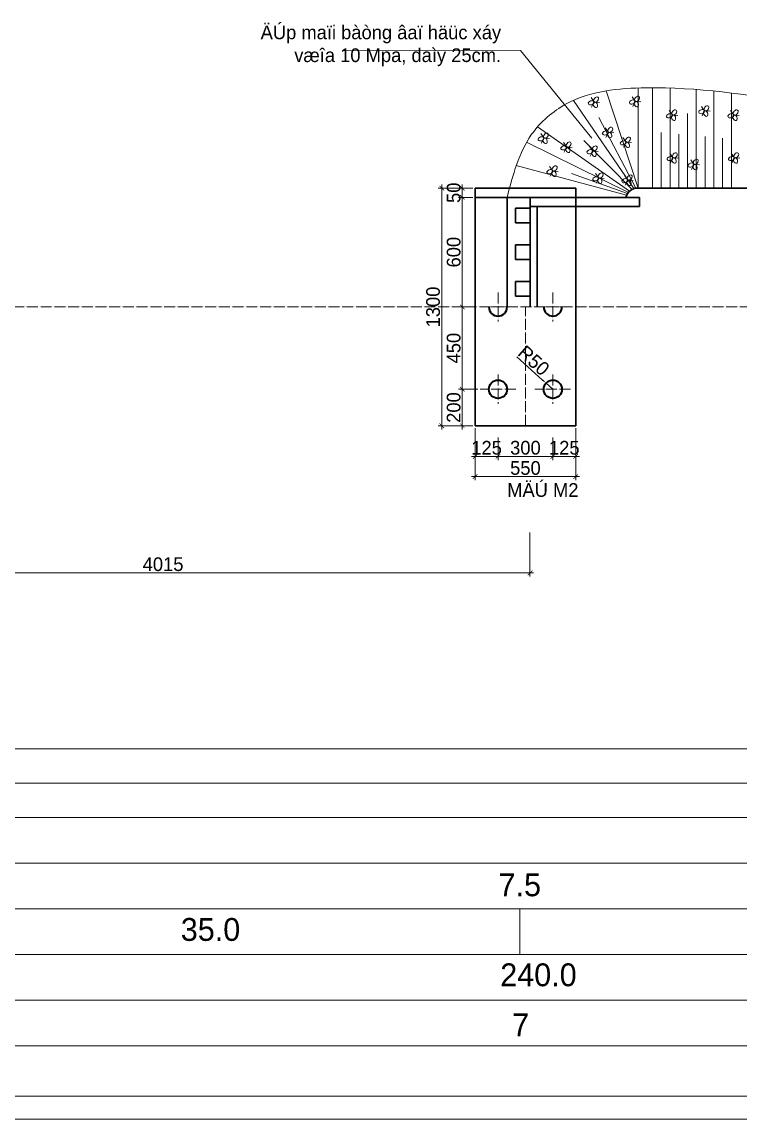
# Model space of a CAD drawing. Header units: millimetres. Extents: x -354608 to 492029, y -885357 to -234285.
# Drawn here: x -109516 to -70226, y -885357 to -825330 of the extents above; entities that cross this region are included whole.
import ezdxf

# ---------------------------------------------------------------- set-up
doc = ezdxf.new("R2010")
doc.units = ezdxf.units.MM
doc.header["$LTSCALE"] = 0.25
doc.header["$MEASUREMENT"] = 0
doc.header["$PDMODE"] = 34
doc.linetypes.add('ACAD_ISO04W100', pattern=[30, 24, -3, 0, -3])
doc.layers.get('0').update_dxf_attribs({"lineweight": 30})
for name, color, linetype, lineweight in [('!text', 130, 'Continuous', 20), ('2', 253, 'Continuous', 15), ('dam', 1, 'Continuous', 35), ('duong 1', 1, 'Continuous', 30), ('duong 3', 3, 'Continuous', 30), ('duongtam', 3, 'ACAD_ISO04W100', 18)]:
    doc.layers.add(name, color=color, linetype=linetype, lineweight=lineweight)
doc.styles.add('K-THUOC', font='11_3664_VSWICONN.TTF')
doc.styles.get("Standard").update_dxf_attribs({"font": 'VNswitzerlandcondlight.TTF'})
doc.dimstyles.new('CHUAN TL 250', dxfattribs={"dimscale": 250, "dimtxt": 3, "dimasz": 1, "dimexe": 0.8, "dimexo": 0.5, "dimgap": 0.35, "dimtad": 1, "dimdec": 0, "dimlfac": 0.1, "dimzin": 0, "dimdsep": 46, "dimtxsty": 'K-THUOC', "dimblk": 'ARCHTICK', "dimcen": 1, "dimdle": 0.8, "dimclrd": 7, "dimclre": 7, "dimclrt": 256, "dimadec": 0, "dimazin": 0, "dimtfac": 1, "dimtdec": 0, "dimtmove": 0, "dimatfit": 3, "dimfxl": 0, "dimfrac": 2, "dimtolj": 1, "dimtzin": 0, "dimlwd": 15, "dimlwe": 15, "dimarcsym": 0})
doc.dimstyles.new('CHUAN TL 250$4', dxfattribs={"dimscale": 250, "dimtxt": 3, "dimasz": 1, "dimexe": 0.8, "dimexo": 0.5, "dimgap": 0.35, "dimtad": 1, "dimdec": 0, "dimlfac": 0.1, "dimzin": 0, "dimdsep": 46, "dimtxsty": 'K-THUOC', "dimblk1": 'ARCHTICK', "dimsah": 1, "dimcen": 1, "dimdle": 0.8, "dimclrd": 7, "dimclre": 7, "dimclrt": 256, "dimadec": 0, "dimazin": 0, "dimtfac": 1, "dimtdec": 0, "dimtmove": 0, "dimatfit": 3, "dimfxl": 0, "dimfrac": 2, "dimtolj": 1, "dimtzin": 0, "dimlwd": 15, "dimlwe": 15, "dimarcsym": 0})

# ---------------------------------------------------------------- blocks, each defined once
blk = doc.blocks.new('*D591')
at = {"layer": '2', "color": 7, "lineweight": 15}
for p, q in [((-82443, -843656), (-81027, -844925)), ((-80469, -845426), (-80841, -845092))]:
    blk.add_line(p, q, dxfattribs=at)
at = {"layer": '2', "color": 7}
blk.add_solid([(-80999, -844894), (-81055, -844956), (-80841, -845092)], dxfattribs=at)
at = {"layer": 'Defpoints', "color": 0}
for p in [(-80841, -845092), (-80469, -845426)]:
    blk.add_point(p, dxfattribs=at)
at = {"layer": '2', "lineweight": 50, "insert": (-81514, -843857), "char_height": 750, "attachment_point": 5, "rotation": 318.12064, "style": 'K-THUOC'}
blk.add_mtext('\\A1;R50', dxfattribs=at)
blk = doc.blocks.new('_ArchTick')
at = {"color": 0, "linetype": 'ByBlock', "const_width": 0.15}
blk.add_lwpolyline([(-0.5, -0.5), (0.5, 0.5)], dxfattribs=at)
blk = doc.blocks.new('*D592')
at = {"layer": '2', "color": 7, "lineweight": 15}
for p, q in [((-84719, -848065), (-84719, -849301)), ((-83469, -848065), (-83469, -849301)), ((-84919, -849101), (-83269, -849101))]:
    blk.add_line(p, q, dxfattribs=at)
at = {"layer": 'Defpoints', "color": 0}
for p in [(-84719, -847940), (-83469, -847940), (-83469, -849101)]:
    blk.add_point(p, dxfattribs=at)
at = {"layer": '2', "color": 7, "lineweight": 15, "xscale": 250, "yscale": 250, "zscale": 250, "rotation": 180}
blk.add_blockref('_ArchTick', (-84719, -849101), dxfattribs=at)
at = {"layer": '2', "color": 7, "lineweight": 15, "xscale": 250, "yscale": 250, "zscale": 250}
blk.add_blockref('_ArchTick', (-83469, -849101), dxfattribs=at)
at = {"layer": '2', "insert": (-84094, -848632), "char_height": 750, "attachment_point": 5, "style": 'K-THUOC'}
blk.add_mtext('\\A1;125', dxfattribs=at)
blk = doc.blocks.new('*D593')
at = {"layer": '2', "color": 7, "lineweight": 15}
for p, q in [((-83469, -848215), (-83469, -849301)), ((-80469, -848215), (-80469, -849301)), ((-83669, -849101), (-80269, -849101))]:
    blk.add_line(p, q, dxfattribs=at)
at = {"layer": 'Defpoints', "color": 0}
for p in [(-83469, -848090), (-80469, -848090), (-80469, -849101)]:
    blk.add_point(p, dxfattribs=at)
at = {"layer": '2', "color": 7, "lineweight": 15, "xscale": 250, "yscale": 250, "zscale": 250, "rotation": 180}
blk.add_blockref('_ArchTick', (-83469, -849101), dxfattribs=at)
at = {"layer": '2', "color": 7, "lineweight": 15, "xscale": 250, "yscale": 250, "zscale": 250}
blk.add_blockref('_ArchTick', (-80469, -849101), dxfattribs=at)
at = {"layer": '2', "insert": (-81969, -848631), "char_height": 750, "attachment_point": 5, "style": 'K-THUOC'}
blk.add_mtext('\\A1;300', dxfattribs=at)
blk = doc.blocks.new('*D594')
at = {"layer": '2', "color": 7, "lineweight": 15}
for p, q in [((-80469, -848065), (-80469, -849301)), ((-79219, -848065), (-79219, -849301)), ((-79019, -849101), (-80669, -849101))]:
    blk.add_line(p, q, dxfattribs=at)
at = {"layer": 'Defpoints', "color": 0}
for p in [(-80469, -847940), (-79219, -847940), (-80469, -849101)]:
    blk.add_point(p, dxfattribs=at)
at = {"layer": '2', "color": 7, "lineweight": 15, "xscale": 250, "yscale": 250, "zscale": 250, "rotation": 180}
blk.add_blockref('_ArchTick', (-80469, -849101), dxfattribs=at)
at = {"layer": '2', "color": 7, "lineweight": 15, "xscale": 250, "yscale": 250, "zscale": 250}
blk.add_blockref('_ArchTick', (-79219, -849101), dxfattribs=at)
at = {"layer": '2', "insert": (-79844, -848632), "char_height": 750, "attachment_point": 5, "style": 'K-THUOC'}
blk.add_mtext('\\A1;125', dxfattribs=at)
blk = doc.blocks.new('*D609')
at = {"layer": '2', "color": 7, "lineweight": 15}
for p, q in [((-84719, -847551), (-84719, -850408)), ((-79219, -847551), (-79219, -850408)), ((-79019, -850208), (-84919, -850208))]:
    blk.add_line(p, q, dxfattribs=at)
at = {"layer": 'Defpoints', "color": 0}
for p in [(-84719, -847426), (-79219, -847426), (-84719, -850208)]:
    blk.add_point(p, dxfattribs=at)
at = {"layer": '2', "color": 7, "lineweight": 15, "xscale": 250, "yscale": 250, "zscale": 250, "rotation": 180}
blk.add_blockref('_ArchTick', (-84719, -850208), dxfattribs=at)
at = {"layer": '2', "color": 7, "lineweight": 15, "xscale": 250, "yscale": 250, "zscale": 250}
blk.add_blockref('_ArchTick', (-79219, -850208), dxfattribs=at)
at = {"layer": '2', "insert": (-81969, -849738), "char_height": 750, "attachment_point": 5, "style": 'K-THUOC'}
blk.add_mtext('\\A1;550', dxfattribs=at)
blk = doc.blocks.new('*D610')
at = {"layer": '2', "color": 7, "lineweight": 15}
for p, q in [((-85423, -834226), (-85423, -835126)), ((-84844, -834426), (-85623, -834426)), ((-84844, -834926), (-85623, -834926))]:
    blk.add_line(p, q, dxfattribs=at)
at = {"layer": 'Defpoints', "color": 0}
for p in [(-85423, -834926), (-84719, -834426), (-84719, -834926)]:
    blk.add_point(p, dxfattribs=at)
at = {"layer": '2', "color": 7, "lineweight": 15, "xscale": 250, "yscale": 250, "zscale": 250}
for p, rotation in [((-85423, -834426), 90), ((-85423, -834926), 270)]:
    blk.add_blockref('_ArchTick', p, dxfattribs=dict(at, rotation=rotation))
at = {"layer": '2', "insert": (-85893, -834676), "char_height": 750, "attachment_point": 5, "rotation": 90, "style": 'K-THUOC'}
blk.add_mtext('\\A1;50', dxfattribs=at)
blk = doc.blocks.new('*D611')
at = {"layer": '2', "color": 7, "lineweight": 15}
for p, q in [((-84844, -834926), (-85623, -834926)), ((-85423, -834726), (-85423, -841126)), ((-84844, -840926), (-85623, -840926))]:
    blk.add_line(p, q, dxfattribs=at)
at = {"layer": 'Defpoints', "color": 0}
for p in [(-84719, -834926), (-85423, -840926), (-84719, -840926)]:
    blk.add_point(p, dxfattribs=at)
at = {"layer": '2', "color": 7, "lineweight": 15, "xscale": 250, "yscale": 250, "zscale": 250}
for p, rotation in [((-85423, -834926), 90), ((-85423, -840926), 270)]:
    blk.add_blockref('_ArchTick', p, dxfattribs=dict(at, rotation=rotation))
at = {"layer": '2', "insert": (-85893, -837926), "char_height": 750, "attachment_point": 5, "rotation": 90, "style": 'K-THUOC'}
blk.add_mtext('\\A1;600', dxfattribs=at)
blk = doc.blocks.new('*D612')
at = {"layer": '2', "color": 7, "lineweight": 15}
for p, q in [((-84844, -840926), (-85623, -840926)), ((-85423, -840726), (-85423, -845626)), ((-84844, -845426), (-85623, -845426))]:
    blk.add_line(p, q, dxfattribs=at)
at = {"layer": 'Defpoints', "color": 0}
for p in [(-84719, -840926), (-85423, -845426), (-84719, -845426)]:
    blk.add_point(p, dxfattribs=at)
at = {"layer": '2', "color": 7, "lineweight": 15, "xscale": 250, "yscale": 250, "zscale": 250}
for p, rotation in [((-85423, -840926), 90), ((-85423, -845426), 270)]:
    blk.add_blockref('_ArchTick', p, dxfattribs=dict(at, rotation=rotation))
at = {"layer": '2', "insert": (-85893, -843176), "char_height": 750, "attachment_point": 5, "rotation": 90, "style": 'K-THUOC'}
blk.add_mtext('\\A1;450', dxfattribs=at)
blk = doc.blocks.new('*D613')
at = {"layer": '2', "color": 7, "lineweight": 15}
for p, q in [((-84577, -845426), (-85623, -845426)), ((-85423, -845226), (-85423, -847626)), ((-84844, -847426), (-85623, -847426))]:
    blk.add_line(p, q, dxfattribs=at)
at = {"layer": 'Defpoints', "color": 0}
for p in [(-84452, -845426), (-85423, -847426), (-84719, -847426)]:
    blk.add_point(p, dxfattribs=at)
at = {"layer": '2', "color": 7, "lineweight": 15, "xscale": 250, "yscale": 250, "zscale": 250}
for p, rotation in [((-85423, -845426), 90), ((-85423, -847426), 270)]:
    blk.add_blockref('_ArchTick', p, dxfattribs=dict(at, rotation=rotation))
at = {"layer": '2', "insert": (-85893, -846426), "char_height": 750, "attachment_point": 5, "rotation": 90, "style": 'K-THUOC'}
blk.add_mtext('\\A1;200', dxfattribs=at)
blk = doc.blocks.new('*D614')
at = {"layer": '2', "color": 7, "lineweight": 15}
for p, q in [((-86549, -834226), (-86549, -847626)), ((-84844, -834426), (-86749, -834426)), ((-84844, -847426), (-86749, -847426))]:
    blk.add_line(p, q, dxfattribs=at)
at = {"layer": 'Defpoints', "color": 0}
for p in [(-84719, -834426), (-86549, -847426), (-84719, -847426)]:
    blk.add_point(p, dxfattribs=at)
at = {"layer": '2', "color": 7, "lineweight": 15, "xscale": 250, "yscale": 250, "zscale": 250}
for p, rotation in [((-86549, -834426), 90), ((-86549, -847426), 270)]:
    blk.add_blockref('_ArchTick', p, dxfattribs=dict(at, rotation=rotation))
at = {"layer": '2', "insert": (-87019, -840926), "char_height": 750, "attachment_point": 5, "rotation": 90, "style": 'K-THUOC'}
blk.add_mtext('\\A1;1300', dxfattribs=at)
blk = doc.blocks.new('*D679')
at = {"layer": '2', "color": 7, "lineweight": 15}
for p, q in [((-121869, -852048), (-121869, -855673)), ((-81719, -853265), (-81719, -855673)), ((-122069, -855473), (-81519, -855473))]:
    blk.add_line(p, q, dxfattribs=at)
at = {"layer": 'Defpoints', "color": 0}
for p in [(-121869, -851923), (-81719, -853140), (-81719, -855473)]:
    blk.add_point(p, dxfattribs=at)
at = {"layer": '2', "color": 7, "lineweight": 15, "xscale": 250, "yscale": 250, "zscale": 250, "rotation": 180}
blk.add_blockref('_ArchTick', (-121869, -855473), dxfattribs=at)
at = {"layer": '2', "color": 7, "lineweight": 15, "xscale": 250, "yscale": 250, "zscale": 250}
blk.add_blockref('_ArchTick', (-81719, -855473), dxfattribs=at)
at = {"layer": '2', "insert": (-101794, -855003), "char_height": 750, "attachment_point": 5, "style": 'K-THUOC'}
blk.add_mtext('\\A1;4015', dxfattribs=at)

msp = doc.modelspace()

# ---------------------------------------------------------------- linework, layer by layer
at = {"layer": '!text', "color": 2}
for p, q in [((-75804.1, -834425.8), (-75804.1, -828940.8)), ((-75804.1, -834425.8), (-77553.9, -829100.6)), ((-76037.7, -834445), (-79342, -829619.1)), ((-75937.3, -834425.8), (-77952.1, -830562.8)), ((-76276.8, -834590.5), (-81301.4, -831063.2)), ((-76136.6, -834489.2), (-78769.9, -831809.1)), ((-76385.6, -834721.3), (-79450.7, -833620.7)), ((-343464.9, -865104.7), (-39561.6, -865104.7)), ((-322182.5, -866979.7), (-41792.9, -866979.7)), ((-343464.9, -868854.7), (-39561.6, -868854.7)), ((-343464.9, -871354.7), (-39561.6, -871354.7)), ((-343464.9, -873854.7), (-39561.6, -873854.7)), ((-82268.6, -876354.7), (-82268.6, -873854.7)), ((-343464.9, -876354.7), (-39561.6, -876354.7)), ((-343464.9, -878854.7), (-39561.6, -878854.7)), ((-343464.9, -881354.7), (-39561.6, -881354.7))]:
    msp.add_line(p, q, dxfattribs=at)
at = {"layer": '!text', "color": 3}
for p, q in [((-76337.8, -834655.6), (-81903.1, -831908.6)), ((-76435.4, -834814), (-82471.7, -833190.5))]:
    msp.add_line(p, q, dxfattribs=at)
at = {"layer": '!text', "color": 2}
msp.add_spline([(-41768.6, -834425.8), (-56122.8, -831568.1), (-67138.5, -829730.8), (-75352.9, -828930.9), (-79734.5, -829812.4), (-81628.6, -831478.1), (-82968.6, -834925.8)], degree=3, dxfattribs=at)
at = {"layer": '2'}
for p, q in [((-82229.6, -826900.8), (-91966.8, -826912.9)), ((-78329.4, -831696.4), (-82229.6, -826900.8)), ((-75018.2, -834425.8), (-75018.2, -828928.7)), ((-74058.2, -834425.8), (-74058.2, -828944.8)), ((-78211.8, -829707.7), (-78381.2, -829468.9)), ((-75963.9, -829664.2), (-76133.4, -829425.4)), ((-72618.2, -834425.8), (-72618.2, -829025.2)), ((-71658.2, -834425.8), (-71658.2, -829110.9)), ((-70698.2, -834425.8), (-70698.2, -829218)), ((-78211.8, -829707.7), (-78348.3, -829995.7)), ((-78211.8, -829707.7), (-77907.5, -829738.6)), ((-75963.9, -829664.2), (-76100.4, -829952.2)), ((-75963.9, -829664.2), (-75659.7, -829695.1)), ((-72166.6, -830185.8), (-72336.1, -829946.9)), ((-73930.3, -830413.5), (-74099.8, -830174.7)), ((-73930.3, -830413.5), (-74066.8, -830701.5)), ((-73930.3, -830413.5), (-73626.1, -830444.4)), ((-73098.2, -834425.8), (-73098.2, -830342.8)), ((-72166.6, -830185.8), (-72303.1, -830473.7)), ((-72166.6, -830185.8), (-71862.4, -830216.6)), ((-70570.3, -830413.5), (-70739.8, -830174.7)), ((-70570.3, -830413.5), (-70706.8, -830701.5)), ((-70570.3, -830413.5), (-70266.1, -830444.4)), ((-77429.9, -831356.3), (-77599.4, -831117.5)), ((-77429.9, -831356.3), (-77566.4, -831644.3)), ((-77429.9, -831356.3), (-77125.7, -831387.2)), ((-80955.1, -831678), (-81124.6, -831439.2)), ((-80955.1, -831678), (-81091.6, -831966)), ((-80955.1, -831678), (-80650.9, -831708.9)), ((-79710.3, -832169.8), (-79879.8, -831931)), ((-76461.1, -831899.1), (-76630.6, -831660.3)), ((-76461.1, -831899.1), (-76597.7, -832187.1)), ((-76461.1, -831899.1), (-76156.9, -831930)), ((-74538.2, -834425.8), (-74538.2, -831375)), ((-73578.2, -834425.8), (-73578.2, -831464.4)), ((-73578.2, -834425.8), (-73578.2, -831468.6)), ((-72138.2, -834425.8), (-72138.2, -831598.4)), ((-71178.2, -834425.8), (-71178.2, -831687.8)), ((-79710.3, -832169.8), (-79846.9, -832457.8)), ((-79710.3, -832169.8), (-79406.1, -832200.7)), ((-78285.5, -832385.1), (-78455, -832146.2)), ((-78285.5, -832385.1), (-78422, -832673.1)), ((-78285.5, -832385.1), (-77981.3, -832415.9)), ((-73897.7, -832756.4), (-74067.2, -832517.6)), ((-70537.7, -832756.4), (-70707.2, -832517.6)), ((-73897.7, -832756.4), (-74034.2, -833044.4)), ((-73897.7, -832756.4), (-73593.5, -832787.3)), ((-72753, -833114.4), (-72922.5, -832875.6)), ((-72753, -833114.4), (-72889.5, -833402.4)), ((-72753, -833114.4), (-72448.8, -833145.3)), ((-70537.7, -832756.4), (-70674.2, -833044.4)), ((-70537.7, -832756.4), (-70233.5, -832787.3)), ((-80474.6, -833475.7), (-80644, -833236.9)), ((-80474.6, -833475.7), (-80611.1, -833763.7)), ((-80474.6, -833475.7), (-80170.3, -833506.6)), ((-77961.2, -833863.2), (-78130.7, -833624.3)), ((-76370.2, -833971.1), (-76539.7, -833732.3)), ((-77961.2, -833863.2), (-78097.7, -834151.1)), ((-77961.2, -833863.2), (-77657, -833894)), ((-76370.2, -833971.1), (-76506.7, -834259.1)), ((-76370.2, -833971.1), (-76066, -834002))]:
    msp.add_line(p, q, dxfattribs=at)
at = {"layer": '2', "color": 1, "lineweight": 5}
for p, q in [((-348358.2, -884106.6), (81070.4, -884106.6)), ((-354608.2, -885356.6), (82320.4, -885356.6))]:
    msp.add_line(p, q, dxfattribs=at)
at = {"layer": '2', "extrusion": (0, 0, -1)}
for centre, major_axis in [((-78107.1, -829580), (104.8, 127.5)), ((-75859.3, -829536.6), (104.8, 127.5)), ((-78369.7, -829755.3), (156.5, 52.4)), ((-78147.8, -829859.9), (63.7, -152.3)), ((-76121.8, -829711.9), (156.5, 52.4)), ((-75899.9, -829816.4), (63.7, -152.3)), ((-73825.7, -830285.9), (104.8, 127.5)), ((-72324.5, -830233.4), (156.5, 52.4)), ((-72102.6, -830337.9), (63.7, -152.3)), ((-72062, -830058.1), (104.8, 127.5)), ((-70465.7, -830285.9), (104.8, 127.5)), ((-74088.2, -830461.2), (156.5, 52.4)), ((-73866.3, -830565.7), (63.7, -152.3)), ((-70728.2, -830461.2), (156.5, 52.4)), ((-70506.3, -830565.7), (63.7, -152.3)), ((-77587.8, -831404), (156.5, 52.4)), ((-77365.9, -831508.5), (63.7, -152.3)), ((-77325.3, -831228.7), (104.8, 127.5)), ((-81113, -831725.6), (156.5, 52.4)), ((-80891.1, -831830.2), (63.7, -152.3)), ((-80850.5, -831550.3), (104.8, 127.5)), ((-79605.7, -832042.2), (104.8, 127.5)), ((-76619.1, -831946.8), (156.5, 52.4)), ((-76397.2, -832051.3), (63.7, -152.3)), ((-76356.5, -831771.5), (104.8, 127.5)), ((-79868.3, -832217.5), (156.5, 52.4)), ((-79646.4, -832322), (63.7, -152.3)), ((-78443.5, -832432.7), (156.5, 52.4)), ((-78221.6, -832537.3), (63.7, -152.3)), ((-78180.9, -832257.4), (104.8, 127.5)), ((-73793.1, -832628.8), (104.8, 127.5)), ((-70433.1, -832628.8), (104.8, 127.5)), ((-74055.6, -832804.1), (156.5, 52.4)), ((-73833.8, -832908.6), (63.7, -152.3)), ((-72910.9, -833162), (156.5, 52.4)), ((-72689, -833266.6), (63.7, -152.3)), ((-72648.4, -832986.7), (104.8, 127.5)), ((-70695.6, -832804.1), (156.5, 52.4)), ((-70473.8, -832908.6), (63.7, -152.3)), ((-80632.5, -833523.3), (156.5, 52.4)), ((-80410.6, -833627.9), (63.7, -152.3)), ((-80369.9, -833348), (104.8, 127.5)), ((-77856.6, -833735.5), (104.8, 127.5)), ((-76265.6, -833843.4), (104.8, 127.5)), ((-78119.1, -833910.8), (156.5, 52.4)), ((-77897.2, -834015.3), (63.7, -152.3)), ((-76528.2, -834018.8), (156.5, 52.4)), ((-76306.3, -834123.3), (63.7, -152.3))]:
    msp.add_ellipse(centre, major_axis=major_axis, ratio=0.6558151, start_param=-3.141592653589793, end_param=3.141592653589793, dxfattribs=at)
at = {"layer": 'dam'}
for centre in [(-83468.6, -845425.8), (-80468.6, -845425.8)]:
    msp.add_circle(centre, 500, dxfattribs=at)
for centre in [(-83468.6, -840925.8), (-80468.6, -840925.8)]:
    msp.add_arc(centre, 500, 180, 0, dxfattribs=at)
at = {"layer": 'duong 1'}
for p, q in [((-79218.6, -834425.8), (-84718.6, -834425.8)), ((-84718.6, -834425.8), (-84718.6, -847425.8)), ((-76568.6, -834925.8), (-84718.6, -834925.8)), ((-82968.6, -834925.8), (-82968.6, -840925.8)), ((-82118.6, -834925.8), (-75723.6, -834925.8)), ((-81718.6, -834925.8), (-81718.6, -840925.8)), ((-79218.6, -847425.8), (-79218.6, -834425.8)), ((-75973.6, -834425.8), (-41768.6, -834425.8)), ((-75723.6, -834925.8), (-75723.6, -835425.8)), ((-81718.6, -835525.8), (-82518.6, -835525.8)), ((-82518.6, -835525.8), (-82518.6, -836325.8)), ((-75723.6, -835425.8), (-81718.6, -835425.8)), ((-81718.6, -835425.8), (-81718.6, -840925.8)), ((-81718.6, -836325.8), (-81718.6, -835525.8)), ((-81318.6, -840925.8), (-81318.6, -835425.8)), ((-82518.6, -836325.8), (-81718.6, -836325.8)), ((-81718.6, -837525.8), (-82518.6, -837525.8)), ((-82518.6, -837525.8), (-82518.6, -838325.8)), ((-81718.6, -838325.8), (-81718.6, -837525.8)), ((-82518.6, -838325.8), (-81718.6, -838325.8)), ((-81718.6, -838555.8), (-81718.6, -839555.8)), ((-81718.6, -839525.8), (-82518.6, -839525.8)), ((-82518.6, -839525.8), (-82518.6, -840325.8)), ((-81718.6, -840325.8), (-81718.6, -839525.8)), ((-82518.6, -840325.8), (-81718.6, -840325.8)), ((-84718.6, -847425.8), (-79218.6, -847425.8))]:
    msp.add_line(p, q, dxfattribs=at)
msp.add_arc((-75808.6, -835090.8), 685.1, 103.933573, 166.066427, dxfattribs=at)
at = {"layer": 'duongtam', "ltscale": 100}
for p, q in [((-83468.6, -840128.2), (-83468.6, -841723.4)), ((-80468.6, -840128.2), (-80468.6, -841723.4)), ((-322268.6, -840925.8), (-41768.6, -840925.8)), ((-82498.6, -840925.8), (-84451.9, -840925.8)), ((-81968.6, -847425.8), (-81968.6, -840925.8)), ((-79498.6, -840925.8), (-81451.9, -840925.8)), ((-83468.6, -844628.2), (-83468.6, -846223.4)), ((-80468.6, -844628.2), (-80468.6, -846223.4)), ((-82498.6, -845425.8), (-84451.9, -845425.8)), ((-79498.6, -845425.8), (-81451.9, -845425.8))]:
    msp.add_line(p, q, dxfattribs=at)

# ---------------------------------------------------------------- texts
at = {"layer": 'duong 3', "width": 50000}
for s, insert, char_height, attachment_point in [('{\\H0.8333x;ÄÚp maïi bàòng âaï häüc xáy\\P væîa 10 Mpa, daìy 25cm.}', (-83298.9, -825524.9), 900, 3), ('MÄÚ M2', (-82966.8, -850564.4), 750, 1), ('7.5', (-83439.3, -871915.4), 1250, 1), ('35.0', (-100825.9, -874357.7), 1250, 1), ('240.0', (-83347.8, -876839.3), 1250, 1), ('7', (-82692.4, -879573.3), 1250, 1)]:
    msp.add_mtext(s, dxfattribs=dict(at, insert=insert, char_height=char_height, attachment_point=attachment_point))

# ---------------------------------------------------------------- dimensions: what is measured, and where the dimension line sits
at = {"layer": '2'}
for base, p1, p2, picture, middle in [((-86548.6, -847425.8), (-84718.6, -834425.8), (-84718.6, -847425.8), '*D614', (-87018.9, -840925.8)), ((-85423, -840925.8), (-84718.6, -834925.8), (-84718.6, -840925.8), '*D611', (-85893.3, -837925.8)), ((-85423, -845425.8), (-84718.6, -840925.8), (-84718.6, -845425.8), '*D612', (-85893.3, -843175.8)), ((-85423, -847425.8), (-84451.9, -845425.8), (-84718.6, -847425.8), '*D613', (-85893.3, -846425.8))]:
    dim = msp.add_linear_dim(base=base, p1=p1, p2=p2, angle=90, dimstyle='CHUAN TL 250', dxfattribs=at)
    dim.commit()
    dim.dimension.update_dxf_attribs({"geometry": picture, "text_midpoint": middle})
for base, p1, p2, angle, picture, middle in [((-85423, -834925.8), (-84718.6, -834425.8), (-84718.6, -834925.8), 90, '*D610', (-85423, -834675.8)), ((-80468.6, -849101.2), (-79218.6, -847940), (-80468.6, -847940), 180, '*D594', (-79843.6, -849101.2))]:
    dim = msp.add_linear_dim(base=base, p1=p1, p2=p2, angle=angle, dimstyle='CHUAN TL 250', dxfattribs=at)
    dim.commit()
    dim.dimension.update_dxf_attribs({"geometry": picture, "text_midpoint": middle, "dimtype": 160})
at = {"layer": '2', "lineweight": 50}
dim = msp.add_radius_dim(center=(-80468.6, -845425.8), mpoint=(-80840.9, -845092), dimstyle='CHUAN TL 250$4', dxfattribs=at)
dim.commit()
dim.dimension.update_dxf_attribs({"geometry": '*D591', "text_midpoint": (-81514.1, -843856.8)})
at = {"layer": '2'}
for base, p1, p2, picture, middle in [((-84718.6, -850208.5), (-79218.6, -847425.8), (-84718.6, -847425.8), '*D609', (-81968.6, -849738.2)), ((-80468.6, -849101.2), (-83468.6, -848090), (-80468.6, -848090), '*D593', (-81968.6, -848630.9)), ((-81718.6, -855473), (-121868.6, -851922.7), (-81718.6, -853140), '*D679', (-101793.6, -855002.7))]:
    dim = msp.add_linear_dim(base=base, p1=p1, p2=p2, dimstyle='CHUAN TL 250', dxfattribs=at)
    dim.commit()
    dim.dimension.update_dxf_attribs({"geometry": picture, "text_midpoint": middle})
dim = msp.add_linear_dim(base=(-83468.6, -849101.2), p1=(-84718.6, -847940), p2=(-83468.6, -847940), dimstyle='CHUAN TL 250', dxfattribs=at)
dim.commit()
dim.dimension.update_dxf_attribs({"geometry": '*D592', "text_midpoint": (-84093.6, -849101.2), "dimtype": 160})

doc.saveas('drawing.dxf')
